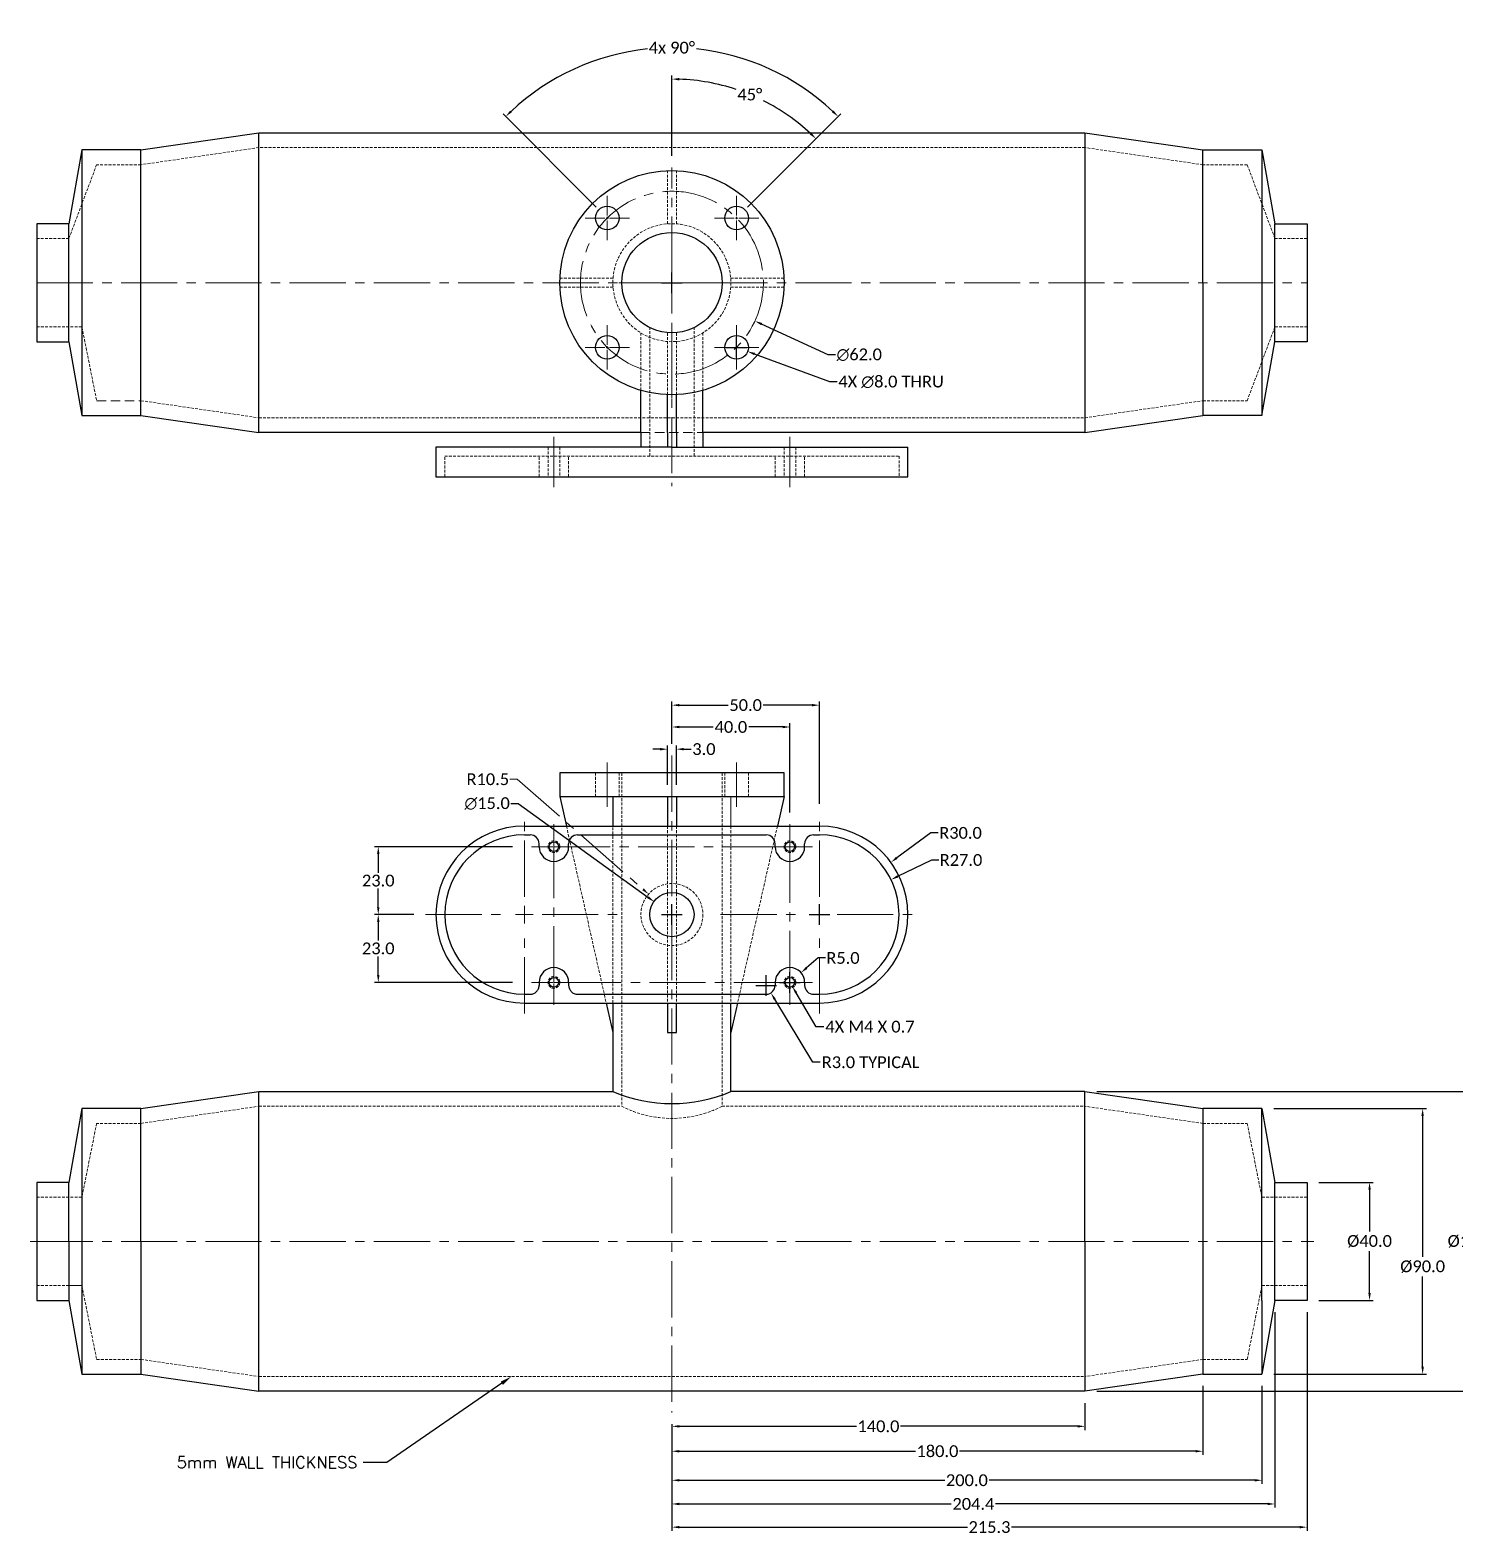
# Model space of a CAD drawing. Header units: millimetres. Extents: x 5338 to 6067, y 5621 to 6131.
# Drawn here: x 5338 to 5821, y 5621 to 6131 of the extents above; entities that cross this region are included whole.
import ezdxf
from ezdxf import colors
from ezdxf.entities.mleader import LeaderData, LeaderLine
from ezdxf.math import Vec2, Vec3

# ---------------------------------------------------------------- set-up
doc = ezdxf.new("R2010")
doc.units = ezdxf.units.MM
for name, pattern in [('CENTER2', [28.575, 19.05, -3.175, 3.175, -3.175]), ('HIDDEN', [9.525, 6.35, -3.175]), ('HIDDEN2', [4.7625, 3.175, -1.5875])]:
    doc.linetypes.add(name, pattern=pattern)
for name, color, linetype, lineweight in [('CENTER', 7, 'CENTER2', 9), ('Hidden Lines', 9, 'HIDDEN', 9), ('HIDDEN2', 7, 'HIDDEN2', 9), ('HIDDENTHICK', 7, 'HIDDEN2', 20)]:
    doc.layers.add(name, color=color, linetype=linetype, lineweight=lineweight)
doc.styles.add('DIMS_MODEL', font='calibri.ttf')
doc.styles.get("Standard").update_dxf_attribs({"font": 'simplex.shx'})
doc.dimstyles.new('Assignment2-ANO', dxfattribs={"dimscale": 0, "dimtxt": 4, "dimasz": 2.5, "dimexe": 1.25, "dimexo": 4, "dimtad": 0, "dimtih": 1, "dimtoh": 1, "dimdec": 1, "dimzin": 1, "dimdsep": 46, "dimtxsty": 'DIMS_MODEL', "dimcen": 3.5, "dimclrd": 256, "dimclre": 256, "dimclrt": 256, "dimadec": 0, "dimazin": 0, "dimtfac": 1, "dimtdec": 1, "dimtix": 1, "dimtofl": 0, "dimtmove": 0, "dimatfit": 3, "dimfxl": 1, "dimlwd": -1, "dimlwe": -1, "dimarcsym": 0})

# ---------------------------------------------------------------- blocks, each defined once
blk = doc.blocks.new('*D53')
at = {"transparency": 16777216}
for p, q in [((5695.14, 5665.86), (5695.14, 5656.72)), ((5555.14, 5658.71), (5555.14, 5656.72)), ((5557.64, 5657.97), (5617.71, 5657.97)), ((5692.64, 5657.97), (5632.57, 5657.97))]:
    blk.add_line(p, q, dxfattribs=at)
for points in [[(5557.64, 5658.38), (5557.64, 5657.55), (5555.14, 5657.97)], [(5692.64, 5658.38), (5692.64, 5657.55), (5695.14, 5657.97)]]:
    blk.add_solid(points, dxfattribs=at)
at = {"layer": 'Defpoints', "color": 0, "transparency": 16777216}
for p in [(5695.14, 5669.86), (5555.14, 5662.71), (5695.14, 5657.97)]:
    blk.add_point(p, dxfattribs=at)
at = {"transparency": 16777216, "insert": (5625.14, 5657.97), "char_height": 4, "attachment_point": 5, "style": 'DIMS_MODEL'}
blk.add_mtext('140.0', dxfattribs=at)
blk = doc.blocks.new('*D54')
at = {"transparency": 16777216}
for p, q in [((5735.14, 5671.66), (5735.14, 5648.27)), ((5555.14, 5658.71), (5555.14, 5648.27)), ((5557.64, 5649.52), (5637.71, 5649.52)), ((5732.64, 5649.52), (5652.57, 5649.52))]:
    blk.add_line(p, q, dxfattribs=at)
for points in [[(5557.64, 5649.93), (5557.64, 5649.1), (5555.14, 5649.52)], [(5732.64, 5649.93), (5732.64, 5649.1), (5735.14, 5649.52)]]:
    blk.add_solid(points, dxfattribs=at)
at = {"layer": 'Defpoints', "color": 0, "transparency": 16777216}
for p in [(5735.14, 5675.66), (5555.14, 5662.71), (5735.14, 5649.52)]:
    blk.add_point(p, dxfattribs=at)
at = {"transparency": 16777216, "insert": (5645.14, 5649.52), "char_height": 4, "attachment_point": 5, "style": 'DIMS_MODEL'}
blk.add_mtext('180.0', dxfattribs=at)
blk = doc.blocks.new('*D55')
at = {"transparency": 16777216}
for p, q in [((5755.14, 5671.66), (5755.14, 5638.43)), ((5555.14, 5658.71), (5555.14, 5638.43)), ((5557.64, 5639.68), (5647.62, 5639.68)), ((5752.64, 5639.68), (5662.66, 5639.68))]:
    blk.add_line(p, q, dxfattribs=at)
for points in [[(5557.64, 5640.09), (5557.64, 5639.26), (5555.14, 5639.68)], [(5752.64, 5640.09), (5752.64, 5639.26), (5755.14, 5639.68)]]:
    blk.add_solid(points, dxfattribs=at)
at = {"layer": 'Defpoints', "color": 0, "transparency": 16777216}
for p in [(5755.14, 5675.66), (5555.14, 5662.71), (5755.14, 5639.68)]:
    blk.add_point(p, dxfattribs=at)
at = {"transparency": 16777216, "insert": (5655.14, 5639.68), "char_height": 4, "attachment_point": 5, "style": 'DIMS_MODEL'}
blk.add_mtext('200.0', dxfattribs=at)
blk = doc.blocks.new('*D56')
at = {"transparency": 16777216}
for p, q in [((5770.44, 5696.66), (5770.44, 5622.54)), ((5555.14, 5658.71), (5555.14, 5622.54)), ((5557.64, 5623.79), (5655.35, 5623.79)), ((5767.94, 5623.79), (5670.23, 5623.79))]:
    blk.add_line(p, q, dxfattribs=at)
for points in [[(5557.64, 5624.2), (5557.64, 5623.37), (5555.14, 5623.79)], [(5767.94, 5624.2), (5767.94, 5623.37), (5770.44, 5623.79)]]:
    blk.add_solid(points, dxfattribs=at)
at = {"layer": 'Defpoints', "color": 0, "transparency": 16777216}
for p in [(5770.44, 5700.66), (5555.14, 5662.71), (5770.44, 5623.79)]:
    blk.add_point(p, dxfattribs=at)
at = {"transparency": 16777216, "insert": (5662.79, 5623.79), "char_height": 4, "attachment_point": 5, "style": 'DIMS_MODEL'}
blk.add_mtext('215.3', dxfattribs=at)
blk = doc.blocks.new('*D57')
at = {"transparency": 16777216}
for p, q in [((5759.54, 5696.66), (5759.54, 5630.4)), ((5555.14, 5658.71), (5555.14, 5630.4)), ((5557.64, 5631.65), (5649.8, 5631.65)), ((5757.04, 5631.65), (5664.88, 5631.65))]:
    blk.add_line(p, q, dxfattribs=at)
for points in [[(5557.64, 5632.07), (5557.64, 5631.23), (5555.14, 5631.65)], [(5757.04, 5632.07), (5757.04, 5631.23), (5759.54, 5631.65)]]:
    blk.add_solid(points, dxfattribs=at)
at = {"layer": 'Defpoints', "color": 0, "transparency": 16777216}
for p in [(5759.54, 5700.66), (5555.14, 5662.71), (5759.54, 5631.65)]:
    blk.add_point(p, dxfattribs=at)
at = {"transparency": 16777216, "insert": (5657.34, 5631.65), "char_height": 4, "attachment_point": 5, "style": 'DIMS_MODEL'}
blk.add_mtext('204.4', dxfattribs=at)
blk = doc.blocks.new('*D22')
at = {"transparency": 16777216}
for p, q in [((5642.93, 5859.13), (5631.36, 5850.66)), ((5645.43, 5859.13), (5642.93, 5859.13)), ((5601.64, 5831.46), (5608.64, 5831.46)), ((5605.14, 5827.96), (5605.14, 5834.96))]:
    blk.add_line(p, q, dxfattribs=at)
blk.add_solid([(5631.12, 5851), (5631.61, 5850.32), (5629.35, 5849.18)], dxfattribs=at)
at = {"layer": 'Defpoints', "color": 0, "transparency": 16777216}
for p in [(5629.35, 5849.18), (5605.14, 5831.46)]:
    blk.add_point(p, dxfattribs=at)
at = {"transparency": 16777216, "insert": (5652.98, 5859.13), "char_height": 4, "attachment_point": 5, "style": 'DIMS_MODEL'}
blk.add_mtext('R30.0', dxfattribs=at)
blk = doc.blocks.new('*D23')
at = {"transparency": 16777216}
for p, q in [((5643.09, 5849.94), (5631.66, 5844.37)), ((5645.59, 5849.94), (5643.09, 5849.94)), ((5601.64, 5831.46), (5608.64, 5831.46)), ((5605.14, 5827.96), (5605.14, 5834.96))]:
    blk.add_line(p, q, dxfattribs=at)
blk.add_solid([(5631.48, 5844.75), (5631.84, 5844), (5629.41, 5843.28)], dxfattribs=at)
at = {"layer": 'Defpoints', "color": 0, "transparency": 16777216}
for p in [(5629.41, 5843.28), (5605.14, 5831.46)]:
    blk.add_point(p, dxfattribs=at)
at = {"transparency": 16777216, "insert": (5653.14, 5849.94), "char_height": 4, "attachment_point": 5, "style": 'DIMS_MODEL'}
blk.add_mtext('R27.0', dxfattribs=at)
blk = doc.blocks.new('*D24')
at = {"transparency": 16777216}
for p, q in [((5587.14, 5803.96), (5587.14, 5810.96)), ((5583.64, 5807.46), (5590.64, 5807.46)), ((5602.93, 5781.37), (5589.99, 5802.76)), ((5605.43, 5781.37), (5602.93, 5781.37))]:
    blk.add_line(p, q, dxfattribs=at)
blk.add_solid([(5590.34, 5802.97), (5589.63, 5802.54), (5588.69, 5804.89)], dxfattribs=at)
at = {"layer": 'Defpoints', "color": 0, "transparency": 16777216}
for p in [(5587.14, 5807.46), (5588.69, 5804.89)]:
    blk.add_point(p, dxfattribs=at)
at = {"transparency": 16777216, "insert": (5622.5, 5781.37), "char_height": 4, "attachment_point": 5, "style": 'DIMS_MODEL'}
blk.add_mtext('R3.0 TYPICAL', dxfattribs=at)
blk = doc.blocks.new('*D25')
at = {"transparency": 16777216}
for p, q in [((5595.14, 5804.96), (5595.14, 5811.96)), ((5591.64, 5808.46), (5598.64, 5808.46)), ((5604.09, 5793.44), (5597.25, 5804.92)), ((5606.59, 5793.44), (5604.09, 5793.44))]:
    blk.add_line(p, q, dxfattribs=at)
blk.add_solid([(5597.61, 5805.13), (5596.89, 5804.71), (5595.97, 5807.07)], dxfattribs=at)
at = {"layer": 'Defpoints', "color": 0, "transparency": 16777216}
for p in [(5594.31, 5809.85), (5595.97, 5807.07)]:
    blk.add_point(p, dxfattribs=at)
at = {"transparency": 16777216, "insert": (5622.28, 5793.44), "char_height": 4, "attachment_point": 5, "style": 'DIMS_MODEL'}
blk.add_mtext('4X M4 X 0.7', dxfattribs=at)
blk = doc.blocks.new('*D26')
at = {"transparency": 16777216}
for p, q in [((5604.68, 5816.73), (5600.8, 5813.38)), ((5607.18, 5816.73), (5604.68, 5816.73)), ((5595.14, 5804.96), (5595.14, 5811.96)), ((5591.64, 5808.46), (5598.64, 5808.46))]:
    blk.add_line(p, q, dxfattribs=at)
blk.add_solid([(5600.53, 5813.69), (5601.08, 5813.06), (5598.92, 5811.74)], dxfattribs=at)
at = {"layer": 'Defpoints', "color": 0, "transparency": 16777216}
for p in [(5598.92, 5811.74), (5595.14, 5808.46)]:
    blk.add_point(p, dxfattribs=at)
at = {"transparency": 16777216, "insert": (5613.13, 5816.73), "char_height": 4, "attachment_point": 5, "style": 'DIMS_MODEL'}
blk.add_mtext('R5.0', dxfattribs=at)
blk = doc.blocks.new('*D27')
at = {"transparency": 16777216}
for p, q in [((5500.56, 5869.09), (5503.06, 5869.09)), ((5503.06, 5869.09), (5547.03, 5837.32)), ((5551.64, 5831.46), (5558.64, 5831.46)), ((5555.14, 5827.96), (5555.14, 5834.96))]:
    blk.add_line(p, q, dxfattribs=at)
blk.add_solid([(5547.28, 5837.65), (5546.79, 5836.98), (5549.06, 5835.85)], dxfattribs=at)
at = {"layer": 'Defpoints', "color": 0, "transparency": 16777216}
for p in [(5549.06, 5835.85), (5561.22, 5827.07)]:
    blk.add_point(p, dxfattribs=at)
at = {"transparency": 16777216, "insert": (5492.51, 5869.09), "char_height": 4, "attachment_point": 5, "style": 'DIMS_MODEL'}
blk.add_mtext('∅15.0', dxfattribs=at)
blk = doc.blocks.new('*D28')
at = {"layer": 'CENTER', "transparency": 16777216}
for p, q in [((5500.21, 5877.32), (5502.71, 5877.32)), ((5502.71, 5877.32), (5545.35, 5840.02)), ((5551.64, 5831.46), (5558.64, 5831.46)), ((5555.14, 5827.96), (5555.14, 5834.96))]:
    blk.add_line(p, q, dxfattribs=at)
blk.add_solid([(5545.63, 5840.33), (5545.08, 5839.71), (5547.24, 5838.37)], dxfattribs=at)
at = {"layer": 'Defpoints', "color": 0, "transparency": 16777216}
for p in [(5547.24, 5838.37), (5555.14, 5831.46)]:
    blk.add_point(p, dxfattribs=at)
at = {"layer": 'CENTER', "transparency": 16777216, "insert": (5492.74, 5877.32), "char_height": 4, "attachment_point": 5, "style": 'DIMS_MODEL'}
blk.add_mtext('R10.5', dxfattribs=at)
blk = doc.blocks.new('*D29')
at = {"transparency": 16777216}
for p, q in [((5551.14, 5887.52), (5548.64, 5887.52)), ((5553.64, 5875.46), (5553.64, 5888.77)), ((5556.64, 5875.46), (5556.64, 5888.77)), ((5559.14, 5887.52), (5561.64, 5887.52))]:
    blk.add_line(p, q, dxfattribs=at)
for points in [[(5551.14, 5887.93), (5551.14, 5887.1), (5553.64, 5887.52)], [(5559.14, 5887.93), (5559.14, 5887.1), (5556.64, 5887.52)]]:
    blk.add_solid(points, dxfattribs=at)
at = {"layer": 'Defpoints', "color": 0, "transparency": 16777216}
for p in [(5553.64, 5887.52), (5553.64, 5871.46), (5556.64, 5871.46)]:
    blk.add_point(p, dxfattribs=at)
at = {"transparency": 16777216, "insert": (5565.99, 5887.52), "char_height": 4, "attachment_point": 5, "style": 'DIMS_MODEL'}
blk.add_mtext('3.0', dxfattribs=at)
blk = doc.blocks.new('*D30')
at = {"transparency": 16777216}
for p, q in [((5774.44, 5740.66), (5792.87, 5740.66)), ((5791.62, 5738.16), (5791.62, 5723.98)), ((5791.62, 5703.16), (5791.62, 5717.34)), ((5774.44, 5700.66), (5792.87, 5700.66))]:
    blk.add_line(p, q, dxfattribs=at)
for points in [[(5791.2, 5738.16), (5792.04, 5738.16), (5791.62, 5740.66)], [(5791.2, 5703.16), (5792.04, 5703.16), (5791.62, 5700.66)]]:
    blk.add_solid(points, dxfattribs=at)
at = {"layer": 'Defpoints', "color": 0, "transparency": 16777216}
for p in [(5770.44, 5740.66), (5770.44, 5700.66), (5791.62, 5700.66)]:
    blk.add_point(p, dxfattribs=at)
at = {"transparency": 16777216, "insert": (5791.62, 5720.66), "char_height": 4, "attachment_point": 5, "style": 'DIMS_MODEL'}
blk.add_mtext('%%C40.0', dxfattribs=at)
blk = doc.blocks.new('*D31')
at = {"transparency": 16777216}
for p, q in [((5759.14, 5765.66), (5810.87, 5765.66)), ((5809.62, 5763.16), (5809.62, 5715.38)), ((5809.62, 5678.16), (5809.62, 5708.74)), ((5759.14, 5675.66), (5810.87, 5675.66))]:
    blk.add_line(p, q, dxfattribs=at)
for points in [[(5809.2, 5763.16), (5810.03, 5763.16), (5809.62, 5765.66)], [(5809.2, 5678.16), (5810.03, 5678.16), (5809.62, 5675.66)]]:
    blk.add_solid(points, dxfattribs=at)
at = {"layer": 'Defpoints', "color": 0, "transparency": 16777216}
for p in [(5755.14, 5765.66), (5755.14, 5675.66), (5809.62, 5675.66)]:
    blk.add_point(p, dxfattribs=at)
at = {"transparency": 16777216, "insert": (5809.62, 5712.06), "char_height": 4, "attachment_point": 5, "style": 'DIMS_MODEL'}
blk.add_mtext('%%C90.0', dxfattribs=at)
blk = doc.blocks.new('*D32')
at = {"transparency": 16777216}
for p, q in [((5699.14, 5771.46), (5828.5, 5771.46)), ((5827.25, 5768.96), (5827.25, 5723.98)), ((5827.25, 5672.36), (5827.25, 5717.34)), ((5699.14, 5669.86), (5828.5, 5669.86))]:
    blk.add_line(p, q, dxfattribs=at)
for points in [[(5826.83, 5768.96), (5827.66, 5768.96), (5827.25, 5771.46)], [(5826.83, 5672.36), (5827.66, 5672.36), (5827.25, 5669.86)]]:
    blk.add_solid(points, dxfattribs=at)
at = {"layer": 'Defpoints', "color": 0, "transparency": 16777216}
for p in [(5695.14, 5771.46), (5695.14, 5669.86), (5827.25, 5669.86)]:
    blk.add_point(p, dxfattribs=at)
at = {"transparency": 16777216, "insert": (5827.25, 5720.66), "char_height": 4, "attachment_point": 5, "style": 'DIMS_MODEL'}
blk.add_mtext('%%C101.6', dxfattribs=at)
blk = doc.blocks.new('*U5')
at = {"layer": 'CENTER', "color": 0, "linetype": 'CENTER2', "transparency": 16777216}
for p, q in [((0, 6), (0, 33.5)), ((-33.5, 0), (-6, 0)), ((6, 0), (33.5, 0)), ((0, -33.5), (0, -6))]:
    blk.add_line(p, q, dxfattribs=at)
at = {"layer": 'CENTER', "color": 0, "linetype": 'Continuous', "transparency": 16777216}
for p, q in [((-3, 0), (3, 0)), ((0, -3), (0, 3))]:
    blk.add_line(p, q, dxfattribs=at)
blk = doc.blocks.new('*U6')
at = {"layer": 'CENTER', "color": 0, "linetype": 'CENTER2', "transparency": 16777216}
for p, q in [((0, 0.3242), (0, 7.621)), ((-7.621, 0), (-0.3242, 0)), ((0.3242, 0), (7.621, 0)), ((0, -7.621), (0, -0.3242))]:
    blk.add_line(p, q, dxfattribs=at)
at = {"layer": 'CENTER', "color": 0, "linetype": 'Continuous', "transparency": 16777216}
for p, q in [((-0.1621, 0), (0.1621, 0)), ((0, -0.1621), (0, 0.1621))]:
    blk.add_line(p, q, dxfattribs=at)
blk = doc.blocks.new('*U7')
at = {"layer": 'CENTER', "color": 0, "linetype": 'CENTER2', "transparency": 16777216}
for p, q in [((0, 0.3242), (0, 7.621)), ((-7.621, 0), (-0.3242, 0)), ((0.3242, 0), (7.621, 0)), ((0, -7.621), (0, -0.3242))]:
    blk.add_line(p, q, dxfattribs=at)
at = {"layer": 'CENTER', "color": 0, "linetype": 'Continuous', "transparency": 16777216}
for p, q in [((-0.1621, 0), (0.1621, 0)), ((0, -0.1621), (0, 0.1621))]:
    blk.add_line(p, q, dxfattribs=at)
blk = doc.blocks.new('*U8')
at = {"layer": 'CENTER', "color": 0, "linetype": 'CENTER2', "transparency": 16777216}
for p, q in [((0, 0.3242), (0, 7.621)), ((-7.621, 0), (-0.3242, 0)), ((0.3242, 0), (7.621, 0)), ((0, -7.621), (0, -0.3242))]:
    blk.add_line(p, q, dxfattribs=at)
at = {"layer": 'CENTER', "color": 0, "linetype": 'Continuous', "transparency": 16777216}
for p, q in [((-0.1621, 0), (0.1621, 0)), ((0, -0.1621), (0, 0.1621))]:
    blk.add_line(p, q, dxfattribs=at)
blk = doc.blocks.new('*U9')
at = {"layer": 'CENTER', "color": 0, "linetype": 'CENTER2', "transparency": 16777216}
for p, q in [((0, 6), (0, 33.5)), ((-33.5, 0), (-6, 0)), ((6, 0), (33.5, 0)), ((0, -33.5), (0, -6))]:
    blk.add_line(p, q, dxfattribs=at)
at = {"layer": 'CENTER', "color": 0, "linetype": 'Continuous', "transparency": 16777216}
for p, q in [((-3, 0), (3, 0)), ((0, -3), (0, 3))]:
    blk.add_line(p, q, dxfattribs=at)
blk = doc.blocks.new('*D44')
at = {"transparency": 16777216}
for p, q in [((5555.14, 5889.37), (5555.14, 5903.69)), ((5557.64, 5902.44), (5574.19, 5902.44)), ((5602.64, 5902.44), (5586.09, 5902.44)), ((5605.14, 5868.96), (5605.14, 5903.69))]:
    blk.add_line(p, q, dxfattribs=at)
for points in [[(5557.64, 5902.85), (5557.64, 5902.02), (5555.14, 5902.44)], [(5602.64, 5902.85), (5602.64, 5902.02), (5605.14, 5902.44)]]:
    blk.add_solid(points, dxfattribs=at)
at = {"layer": 'Defpoints', "color": 0, "transparency": 16777216}
for p in [(5605.14, 5902.44), (5555.14, 5885.37), (5605.14, 5864.96)]:
    blk.add_point(p, dxfattribs=at)
at = {"transparency": 16777216, "insert": (5580.14, 5902.44), "char_height": 4, "attachment_point": 5, "style": 'DIMS_MODEL'}
blk.add_mtext('50.0', dxfattribs=at)
blk = doc.blocks.new('*U10')
at = {"layer": 'CENTER', "color": 0, "linetype": 'CENTER2', "transparency": 16777216}
for p, q in [((0, 0.3242), (0, 7.621)), ((-7.621, 0), (-0.3242, 0)), ((0.3242, 0), (7.621, 0)), ((0, -7.621), (0, -0.3242))]:
    blk.add_line(p, q, dxfattribs=at)
at = {"layer": 'CENTER', "color": 0, "linetype": 'Continuous', "transparency": 16777216}
for p, q in [((-0.1621, 0), (0.1621, 0)), ((0, -0.1621), (0, 0.1621))]:
    blk.add_line(p, q, dxfattribs=at)
blk = doc.blocks.new('*D45')
at = {"transparency": 16777216}
for p, q in [((5501.14, 5854.46), (5454.35, 5854.46)), ((5455.6, 5851.96), (5455.6, 5845.64)), ((5455.6, 5833.96), (5455.6, 5840.29)), ((5467.64, 5831.46), (5454.35, 5831.46))]:
    blk.add_line(p, q, dxfattribs=at)
at = {"linetype": 'Continuous', "transparency": 16777216}
for points in [[(5455.19, 5851.96), (5456.02, 5851.96), (5455.6, 5854.46)], [(5455.19, 5833.96), (5456.02, 5833.96), (5455.6, 5831.46)]]:
    blk.add_solid(points, dxfattribs=at)
at = {"layer": 'Defpoints', "color": 0, "linetype": 'Continuous', "transparency": 16777216}
for p in [(5505.14, 5854.46), (5455.6, 5831.46), (5471.64, 5831.46)]:
    blk.add_point(p, dxfattribs=at)
at = {"linetype": 'Continuous', "transparency": 16777216, "insert": (5455.6, 5842.96), "char_height": 4, "attachment_point": 5, "style": 'DIMS_MODEL'}
blk.add_mtext('23.0', dxfattribs=at)
blk = doc.blocks.new('*D46')
at = {"transparency": 16777216}
for p, q in [((5467.64, 5831.46), (5454.35, 5831.46)), ((5455.6, 5828.96), (5455.6, 5822.64)), ((5455.6, 5810.96), (5455.6, 5817.29)), ((5501.14, 5808.46), (5454.35, 5808.46))]:
    blk.add_line(p, q, dxfattribs=at)
at = {"linetype": 'Continuous', "transparency": 16777216}
for points in [[(5455.19, 5828.96), (5456.02, 5828.96), (5455.6, 5831.46)], [(5455.19, 5810.96), (5456.02, 5810.96), (5455.6, 5808.46)]]:
    blk.add_solid(points, dxfattribs=at)
at = {"layer": 'Defpoints', "color": 0, "linetype": 'Continuous', "transparency": 16777216}
for p in [(5471.64, 5831.46), (5455.6, 5808.46), (5505.14, 5808.46)]:
    blk.add_point(p, dxfattribs=at)
at = {"linetype": 'Continuous', "transparency": 16777216, "insert": (5455.6, 5819.96), "char_height": 4, "attachment_point": 5, "style": 'DIMS_MODEL'}
blk.add_mtext('23.0', dxfattribs=at)
blk = doc.blocks.new('*D47')
at = {"transparency": 16777216}
for p, q in [((5555.14, 5889.37), (5555.14, 5896.29)), ((5557.64, 5895.04), (5569.11, 5895.04)), ((5592.64, 5895.04), (5581.17, 5895.04)), ((5595.14, 5866.08), (5595.14, 5896.29))]:
    blk.add_line(p, q, dxfattribs=at)
at = {"linetype": 'Continuous', "transparency": 16777216}
for points in [[(5557.64, 5895.45), (5557.64, 5894.62), (5555.14, 5895.04)], [(5592.64, 5895.45), (5592.64, 5894.62), (5595.14, 5895.04)]]:
    blk.add_solid(points, dxfattribs=at)
at = {"layer": 'Defpoints', "color": 0, "linetype": 'Continuous', "transparency": 16777216}
for p in [(5595.14, 5895.04), (5555.14, 5885.37), (5595.14, 5862.08)]:
    blk.add_point(p, dxfattribs=at)
at = {"linetype": 'Continuous', "transparency": 16777216, "insert": (5575.14, 5895.04), "char_height": 4, "attachment_point": 5, "style": 'DIMS_MODEL'}
blk.add_mtext('40.0', dxfattribs=at)
blk = doc.blocks.new('*D48')
at = {"transparency": 16777216}
for p, q in [((5551.64, 6045.66), (5558.64, 6045.66)), ((5555.14, 6042.16), (5555.14, 6049.16)), ((5608.1, 6021.22), (5585.56, 6031.62)), ((5610.6, 6021.22), (5608.1, 6021.22))]:
    blk.add_line(p, q, dxfattribs=at)
blk.add_solid([(5585.73, 6032), (5585.38, 6031.24), (5583.29, 6032.67)], dxfattribs=at)
at = {"layer": 'Defpoints', "color": 0, "transparency": 16777216}
for p in [(5526.99, 6058.64), (5583.29, 6032.67)]:
    blk.add_point(p, dxfattribs=at)
at = {"transparency": 16777216, "insert": (5618.64, 6021.22), "char_height": 4, "attachment_point": 5, "style": 'DIMS_MODEL'}
blk.add_mtext('∅62.0', dxfattribs=at)
blk = doc.blocks.new('*D49')
at = {"transparency": 16777216}
for p, q in [((5577.06, 6020.24), (5577.06, 6027.24)), ((5573.56, 6023.74), (5580.56, 6023.74)), ((5608.66, 6012.02), (5583.15, 6021.48)), ((5611.16, 6012.02), (5608.66, 6012.02))]:
    blk.add_line(p, q, dxfattribs=at)
blk.add_solid([(5583.3, 6021.87), (5583.01, 6021.09), (5580.81, 6022.35)], dxfattribs=at)
at = {"layer": 'Defpoints', "color": 0, "transparency": 16777216}
for p in [(5573.31, 6025.13), (5580.81, 6022.35)]:
    blk.add_point(p, dxfattribs=at)
at = {"transparency": 16777216, "insert": (5629.42, 6012.02), "char_height": 4, "attachment_point": 5, "style": 'DIMS_MODEL'}
blk.add_mtext('4X ∅8.0 THRU', dxfattribs=at)
blk = doc.blocks.new('*U11')
at = {"layer": 'CENTER', "color": 0, "linetype": 'CENTER2', "transparency": 16777216}
for p, q in [((0, 0.8), (0, 7.5)), ((-7.5, 0), (-0.8, 0)), ((0.8, 0), (7.5, 0)), ((0, -7.5), (0, -0.8))]:
    blk.add_line(p, q, dxfattribs=at)
at = {"layer": 'CENTER', "color": 0, "linetype": 'Continuous', "transparency": 16777216}
for p, q in [((-0.4, 0), (0.4, 0)), ((0, -0.4), (0, 0.4))]:
    blk.add_line(p, q, dxfattribs=at)
blk = doc.blocks.new('*U12')
at = {"layer": 'CENTER', "color": 0, "linetype": 'CENTER2', "transparency": 16777216}
for p, q in [((0, 0.8), (0, 7.5)), ((-7.5, 0), (-0.8, 0)), ((0.8, 0), (7.5, 0)), ((0, -7.5), (0, -0.8))]:
    blk.add_line(p, q, dxfattribs=at)
at = {"layer": 'CENTER', "color": 0, "linetype": 'Continuous', "transparency": 16777216}
for p, q in [((-0.4, 0), (0.4, 0)), ((0, -0.4), (0, 0.4))]:
    blk.add_line(p, q, dxfattribs=at)
blk = doc.blocks.new('*U13')
at = {"layer": 'CENTER', "color": 0, "transparency": 16777216}
for p, q in [((0, 3.4), (0, 39)), ((-18.04, 0), (-3.4, 0)), ((3.4, 0), (18.04, 0)), ((0, -39), (0, -3.4))]:
    blk.add_line(p, q, dxfattribs=at)
at = {"layer": 'CENTER', "color": 0, "linetype": 'Continuous', "transparency": 16777216}
for p, q in [((-1.7, 0), (1.7, 0)), ((0, -1.7), (0, 1.7))]:
    blk.add_line(p, q, dxfattribs=at)
blk = doc.blocks.new('*U14')
at = {"layer": 'CENTER', "color": 0, "linetype": 'CENTER2', "transparency": 16777216}
for p, q in [((0, 0.8), (0, 7.5)), ((-7.5, 0), (-0.8, 0)), ((0.8, 0), (7.5, 0)), ((0, -7.5), (0, -0.8))]:
    blk.add_line(p, q, dxfattribs=at)
at = {"layer": 'CENTER', "color": 0, "linetype": 'Continuous', "transparency": 16777216}
for p, q in [((-0.4, 0), (0.4, 0)), ((0, -0.4), (0, 0.4))]:
    blk.add_line(p, q, dxfattribs=at)
blk = doc.blocks.new('*U15')
at = {"layer": 'CENTER', "color": 0, "linetype": 'CENTER2', "transparency": 16777216}
for p, q in [((0, 0.8), (0, 7.5)), ((-7.5, 0), (-0.8, 0)), ((0.8, 0), (7.5, 0)), ((0, -7.5), (0, -0.8))]:
    blk.add_line(p, q, dxfattribs=at)
at = {"layer": 'CENTER', "color": 0, "linetype": 'Continuous', "transparency": 16777216}
for p, q in [((-0.4, 0), (0.4, 0)), ((0, -0.4), (0, 0.4))]:
    blk.add_line(p, q, dxfattribs=at)
blk = doc.blocks.new('*D50')
at = {"transparency": 16777216}
for p, q in [((5555.14, 6088.66), (5555.14, 6115.93)), ((5580.74, 6071.25), (5604.83, 6095.35))]:
    blk.add_line(p, q, dxfattribs=at)
for start, end in [(71.6236, 87.9248), (47.0752, 63.2494)]:
    blk.add_arc((5555.14, 6045.66), 69.03, start, end, dxfattribs=at)
for points in [[(5557.63, 6114.22), (5557.65, 6115.06), (5555.14, 6114.68)], [(5602.44, 6096.5), (5601.86, 6095.9), (5603.95, 6094.47)]]:
    blk.add_solid(points, dxfattribs=at)
at = {"layer": 'Defpoints', "color": 0, "transparency": 16777216}
for p in [(5589.65, 6105.44), (5555.14, 6084.66), (5577.06, 6067.58), (5577.91, 6068.43), (5555.14, 6049.06)]:
    blk.add_point(p, dxfattribs=at)
at = {"transparency": 16777216, "insert": (5581.55, 6109.43), "char_height": 4, "attachment_point": 5, "style": 'DIMS_MODEL'}
blk.add_mtext('45°', dxfattribs=at)
blk = doc.blocks.new('*D51')
at = {"transparency": 16777216}
for p, q in [((5529.5, 6071.29), (5497.92, 6102.87)), ((5580.74, 6071.25), (5612.35, 6102.87))]:
    blk.add_line(p, q, dxfattribs=at)
for start, end in [(96.0008, 133.2019), (46.7981, 83.9992)]:
    blk.add_arc((5555.14, 6045.66), 79.66, start, end, dxfattribs=at)
for points in [[(5500.89, 6103.43), (5500.31, 6104.03), (5498.81, 6101.99)], [(5609.96, 6104.03), (5609.38, 6103.43), (5611.47, 6101.99)]]:
    blk.add_solid(points, dxfattribs=at)
at = {"layer": 'Defpoints', "color": 0, "transparency": 16777216}
for p in [(5575.76, 6122.6), (5532.33, 6068.46), (5533.22, 6067.58), (5577.06, 6067.58), (5577.91, 6068.43)]:
    blk.add_point(p, dxfattribs=at)
at = {"transparency": 16777216, "insert": (5555.14, 6125.32), "char_height": 4, "attachment_point": 5, "style": 'DIMS_MODEL'}
blk.add_mtext('4x 90°', dxfattribs=at)
blk = doc.blocks.new('*U16')
at = {"layer": 'CENTER', "color": 0, "linetype": 'CENTER2', "transparency": 16777216}
blk.add_line((0, 8.5), (0, -8.5), dxfattribs=at)
blk = doc.blocks.new('*U17')
at = {"layer": 'CENTER', "color": 0, "linetype": 'CENTER2', "transparency": 16777216}
blk.add_line((0, 8.5), (0, -8.5), dxfattribs=at)
blk = doc.blocks.new('*U18')
at = {"layer": 'HIDDEN2', "color": 0, "linetype": 'CENTER2', "transparency": 16777216}
blk.add_line((0, -7.5), (0, 7.5), dxfattribs=at)
blk = doc.blocks.new('*U19')
at = {"layer": 'HIDDEN2', "color": 0, "linetype": 'CENTER2', "transparency": 16777216}
blk.add_line((0, -7.5), (0, 7.5), dxfattribs=at)

msp = doc.modelspace()

# ---------------------------------------------------------------- linework, layer by layer
for p, q in [((5375.14, 6090.66), (5415.14, 6096.46)), ((5695.14, 6096.46), (5735.14, 6090.66)), ((5355.14, 6090.66), (5350.74, 6065.66)), ((5375.14, 6090.66), (5355.14, 6090.66)), ((5355.14, 6090.66), (5355.14, 6000.66)), ((5375.14, 6045.66), (5375.14, 6090.66)), ((5735.14, 6045.66), (5735.14, 6090.66)), ((5735.14, 6090.66), (5755.14, 6090.66)), ((5755.14, 6090.66), (5755.14, 6000.66)), ((5755.14, 6090.66), (5759.54, 6065.66)), ((5350.74, 6065.66), (5339.84, 6065.66)), ((5339.84, 6065.66), (5339.84, 6025.66)), ((5350.74, 6045.66), (5350.74, 6065.66)), ((5759.54, 6045.66), (5759.54, 6065.66)), ((5759.54, 6065.66), (5770.44, 6065.66)), ((5770.44, 6065.66), (5770.44, 6025.66)), ((5350.74, 6025.66), (5350.74, 6045.66)), ((5375.14, 6000.66), (5375.14, 6045.66)), ((5735.14, 6045.66), (5735.14, 6000.66)), ((5759.54, 6025.66), (5759.54, 6045.66)), ((5339.84, 6025.66), (5350.74, 6025.66)), ((5350.74, 6025.66), (5355.14, 6000.66)), ((5755.14, 6000.66), (5759.54, 6025.66)), ((5770.44, 6025.66), (5759.54, 6025.66)), ((5544.64, 5994.86), (5544.64, 6009.14)), ((5553.64, 5994.86), (5553.64, 6007.69)), ((5556.64, 5994.86), (5556.64, 6007.69)), ((5565.64, 5994.86), (5565.64, 6009.14)), ((5355.14, 6000.66), (5375.14, 6000.66)), ((5375.14, 6000.66), (5415.14, 5994.86)), ((5695.14, 5994.86), (5735.14, 6000.66)), ((5755.14, 6000.66), (5735.14, 6000.66)), ((5544.64, 5994.86), (5544.64, 5989.86)), ((5553.64, 5994.86), (5553.64, 5989.86)), ((5556.64, 5994.86), (5556.64, 5989.86)), ((5565.64, 5994.86), (5565.64, 5989.86)), ((5555.14, 5989.86), (5475.14, 5989.86)), ((5475.14, 5989.86), (5475.14, 5979.86)), ((5555.14, 5989.86), (5635.14, 5989.86)), ((5635.14, 5979.86), (5635.14, 5989.86)), ((5475.14, 5979.86), (5555.14, 5979.86)), ((5555.14, 5979.86), (5635.14, 5979.86)), ((5555.14, 5879.46), (5517.14, 5879.46)), ((5517.14, 5879.46), (5517.14, 5871.46)), ((5593.14, 5879.46), (5555.14, 5879.46)), ((5593.14, 5871.46), (5593.14, 5879.46)), ((5517.14, 5871.46), (5555.14, 5871.46)), ((5517.14, 5871.46), (5519.39, 5861.46)), ((5535.14, 5871.46), (5535.14, 5861.46)), ((5553.64, 5871.46), (5553.64, 5861.46)), ((5555.14, 5871.46), (5593.14, 5871.46)), ((5556.64, 5871.46), (5556.64, 5861.46)), ((5593.14, 5871.46), (5590.89, 5861.46)), ((5505.14, 5861.46), (5605.14, 5861.46)), ((5505.14, 5858.46), (5507.14, 5858.46)), ((5523.14, 5858.46), (5587.14, 5858.46)), ((5603.14, 5858.46), (5605.14, 5858.46)), ((5510.14, 5854.46), (5510.14, 5855.46)), ((5520.14, 5854.46), (5520.14, 5855.46)), ((5590.14, 5854.46), (5590.14, 5855.46)), ((5600.14, 5854.46), (5600.14, 5855.46)), ((5590.14, 5808.46), (5590.14, 5807.46)), ((5600.14, 5808.46), (5600.14, 5807.46)), ((5505.14, 5804.46), (5507.14, 5804.46)), ((5505.14, 5801.46), (5605.14, 5801.46)), ((5523.14, 5804.46), (5587.14, 5804.46)), ((5532.89, 5801.46), (5535.14, 5791.46)), ((5535.14, 5801.46), (5535.14, 5771.46)), ((5553.64, 5801.46), (5553.64, 5791.46)), ((5556.64, 5791.46), (5556.64, 5801.46)), ((5575.14, 5771.46), (5575.14, 5801.46)), ((5577.39, 5801.46), (5575.14, 5791.46)), ((5603.14, 5804.46), (5605.14, 5804.46)), ((5553.64, 5791.46), (5556.64, 5791.46)), ((5375.14, 5765.66), (5415.14, 5771.46)), ((5415.14, 5669.86), (5415.14, 5771.46)), ((5415.14, 5771.46), (5535.14, 5771.46)), ((5695.14, 5771.46), (5575.14, 5771.46)), ((5695.14, 5720.66), (5695.14, 5771.46)), ((5695.14, 5771.46), (5735.14, 5765.66)), ((5355.14, 5765.66), (5350.74, 5740.66)), ((5375.14, 5765.66), (5355.14, 5765.66)), ((5355.14, 5765.66), (5355.14, 5675.66)), ((5375.14, 5720.66), (5375.14, 5765.66)), ((5755.14, 5765.66), (5735.14, 5765.66)), ((5735.14, 5765.66), (5735.14, 5675.66)), ((5755.14, 5700.66), (5755.14, 5765.66)), ((5755.14, 5765.66), (5759.54, 5740.66)), ((5350.74, 5740.66), (5339.84, 5740.66)), ((5339.84, 5740.66), (5339.84, 5700.66)), ((5350.74, 5720.66), (5350.74, 5740.66)), ((5350.74, 5720.66), (5350.74, 5700.66)), ((5375.14, 5720.66), (5375.14, 5675.66)), ((5695.14, 5720.66), (5695.14, 5669.86)), ((5339.84, 5700.66), (5350.74, 5700.66)), ((5350.74, 5700.66), (5355.14, 5675.66)), ((5755.14, 5700.66), (5755.14, 5675.66)), ((5759.54, 5700.66), (5755.14, 5675.66)), ((5355.14, 5675.66), (5375.14, 5675.66)), ((5375.14, 5675.66), (5415.14, 5669.86)), ((5735.14, 5675.66), (5695.14, 5669.86)), ((5735.14, 5675.66), (5755.14, 5675.66)), ((5695.14, 5669.86), (5415.14, 5669.86))]:
    msp.add_line(p, q)
at = {"linetype": 'HIDDEN'}
for p, q in [((5510.14, 5808.46), (5510.14, 5807.46)), ((5520.14, 5808.46), (5520.14, 5807.46))]:
    msp.add_line(p, q, dxfattribs=at)
msp.add_lwpolyline([(5544.64, 5994.86), (5415.14, 5994.86), (5415.14, 6096.46), (5695.14, 6096.46), (5695.14, 5994.86), (5565.64, 5994.86)])
msp.add_lwpolyline([(5759.54, 5740.66), (5770.44, 5740.66), (5770.44, 5700.66), (5759.54, 5700.66)], close=True)
for centre, radius in [((5555.14, 6045.66), 38), ((5533.22, 6067.58), 4), ((5577.06, 6067.58), 4), ((5555.14, 6045.66), 17), ((5533.22, 6023.74), 4), ((5577.06, 6023.74), 4), ((5515.14, 5854.46), 1.62), ((5595.14, 5854.46), 1.62), ((5555.14, 5831.46), 7.5), ((5515.14, 5808.46), 1.62), ((5595.14, 5808.46), 1.62)]:
    msp.add_circle(centre, radius)
for centre, radius, start, end in [((5505.14, 5831.46), 30, 90, 270), ((5605.14, 5831.46), 30, 270, 90), ((5505.14, 5831.46), 27, 90, 270), ((5507.14, 5855.46), 3, 0, 90), ((5523.14, 5855.46), 3, 90, 180), ((5587.14, 5855.46), 3, 0, 90), ((5603.14, 5855.46), 3, 90, 180), ((5605.14, 5831.46), 27, 270, 90), ((5515.14, 5854.46), 5, 180, 0), ((5595.14, 5854.46), 5, 180, 0), ((5515.14, 5808.46), 5, 0, 180), ((5595.14, 5808.46), 5, 0, 180), ((5587.14, 5807.46), 3, 270, 0), ((5603.14, 5807.46), 3, 180, 270), ((5555.14, 5818.16), 50.8, 246.8149, 293.1851)]:
    msp.add_arc(centre, radius, start, end)
for centre, start, end in [((5507.14, 5807.46), 270, 0), ((5523.14, 5807.46), 180, 270)]:
    msp.add_arc(centre, 3, start, end, dxfattribs=at)
at = {"layer": 'CENTER'}
for p, q in [((5339.84, 6045.66), (5770.44, 6045.66)), ((5555.14, 5885.37), (5555.14, 5662.71)), ((5575.14, 5871.46), (5575.14, 5861.46)), ((5515.14, 5808.46), (5515.14, 5854.46)), ((5515.14, 5854.46), (5595.14, 5854.46)), ((5595.14, 5854.46), (5595.14, 5808.46)), ((5595.14, 5808.46), (5515.14, 5808.46)), ((5339.84, 5720.66), (5337.58, 5720.66)), ((5339.84, 5720.66), (5772.69, 5720.66))]:
    msp.add_line(p, q, dxfattribs=at)
at = {"layer": 'CENTER', "linetype": 'CENTER2'}
msp.add_line((5555.14, 6028.66), (5555.14, 5976.73), dxfattribs=at)
at = {"layer": 'CENTER'}
msp.add_circle((5555.14, 6045.66), 31, dxfattribs=at)
at = {"layer": 'Hidden Lines', "linetype": 'HIDDEN'}
msp.add_line((5555.14, 5767.36), (5555.14, 5762.36), dxfattribs=at)
at = {"layer": 'HIDDEN2', "linetype": 'HIDDEN2', "ltscale": 0.3}
for p, q in [((5415.14, 6091.46), (5375.14, 6085.66)), ((5695.14, 6091.46), (5415.14, 6091.46)), ((5735.14, 6085.66), (5695.14, 6091.46)), ((5360.14, 6085.66), (5350.74, 6060.66)), ((5375.14, 6085.66), (5360.14, 6085.66)), ((5750.14, 6085.66), (5735.14, 6085.66)), ((5759.54, 6060.66), (5750.14, 6085.66)), ((5350.74, 6060.66), (5339.84, 6060.66)), ((5770.44, 6060.66), (5759.54, 6060.66)), ((5339.84, 6030.66), (5355.14, 6030.66)), ((5355.14, 6030.66), (5360.14, 6005.66)), ((5547.64, 5986.86), (5547.64, 6030.4)), ((5562.64, 5986.86), (5562.64, 6030.4)), ((5750.14, 6005.66), (5759.54, 6030.66)), ((5759.54, 6030.66), (5770.44, 6030.66)), ((5375.14, 6005.66), (5415.14, 5999.86)), ((5695.14, 5999.86), (5735.14, 6005.66)), ((5735.14, 6005.66), (5750.14, 6005.66)), ((5415.14, 5999.86), (5695.14, 5999.86)), ((5478.14, 5979.86), (5478.14, 5986.86)), ((5478.14, 5986.86), (5632.14, 5986.86)), ((5510.14, 5979.86), (5510.14, 5986.86)), ((5520.14, 5979.86), (5520.14, 5986.86)), ((5590.14, 5979.86), (5590.14, 5986.86)), ((5600.14, 5979.86), (5600.14, 5986.86)), ((5632.14, 5986.86), (5632.14, 5979.86)), ((5529.22, 5871.46), (5529.22, 5879.46)), ((5519.39, 5861.46), (5532.89, 5801.46)), ((5535.14, 5801.46), (5535.14, 5861.46)), ((5553.64, 5861.46), (5553.64, 5801.46)), ((5556.64, 5861.46), (5556.64, 5801.46)), ((5575.14, 5861.46), (5575.14, 5801.46)), ((5590.89, 5861.46), (5577.39, 5801.46)), ((5375.14, 5760.66), (5415.14, 5766.46)), ((5415.14, 5766.46), (5538.14, 5766.46)), ((5572.14, 5766.46), (5695.14, 5766.46)), ((5735.14, 5760.66), (5695.14, 5766.46)), ((5360.14, 5760.66), (5355.14, 5735.66)), ((5375.14, 5760.66), (5360.14, 5760.66)), ((5735.14, 5760.66), (5750.14, 5760.66)), ((5750.14, 5760.66), (5755.14, 5735.66)), ((5339.84, 5735.66), (5355.14, 5735.66)), ((5770.44, 5735.66), (5755.14, 5735.66)), ((5339.84, 5705.66), (5350.74, 5705.66)), ((5355.14, 5705.66), (5360.14, 5680.66)), ((5750.14, 5680.66), (5755.14, 5705.66)), ((5770.44, 5705.66), (5755.14, 5705.66)), ((5360.14, 5680.66), (5375.14, 5680.66)), ((5375.14, 5680.66), (5415.14, 5674.86)), ((5735.14, 5680.66), (5695.14, 5674.86)), ((5735.14, 5680.66), (5750.14, 5680.66)), ((5415.14, 5674.86), (5695.14, 5674.86))]:
    msp.add_line(p, q, dxfattribs=at)
at = {"layer": 'HIDDEN2', "ltscale": 0.3}
for p, q in [((5553.64, 6065.6), (5553.64, 6083.63)), ((5556.64, 6065.6), (5556.64, 6083.63)), ((5535.19, 6047.16), (5517.17, 6047.16)), ((5575.08, 6047.16), (5593.11, 6047.16)), ((5535.19, 6044.16), (5517.17, 6044.16)), ((5575.08, 6044.16), (5593.11, 6044.16)), ((5544.64, 6009.14), (5544.64, 6028.63)), ((5553.64, 6007.69), (5553.64, 6028.72)), ((5556.64, 6007.69), (5556.64, 6028.72)), ((5565.64, 6009.14), (5565.64, 6028.63)), ((5537.22, 5871.46), (5537.22, 5879.46)), ((5538.14, 5879.46), (5538.14, 5766.46)), ((5572.14, 5879.46), (5572.14, 5766.46)), ((5573.06, 5871.46), (5573.06, 5879.46)), ((5581.06, 5871.46), (5581.06, 5879.46))]:
    msp.add_line(p, q, dxfattribs=at)
at = {"layer": 'HIDDEN2', "linetype": 'HIDDEN2'}
msp.add_line((5360.14, 6005.66), (5375.14, 6005.66), dxfattribs=at)
at = {"layer": 'HIDDEN2'}
msp.add_line((5544.64, 5994.86), (5565.64, 5994.86), dxfattribs=at)
at = {"layer": 'HIDDEN2', "linetype": 'HIDDEN'}
msp.add_line((5350.74, 5705.66), (5355.14, 5705.66), dxfattribs=at)
at = {"layer": 'HIDDEN2', "linetype": 'HIDDEN2', "ltscale": 0.3}
for centre, radius in [((5555.14, 6045.66), 20), ((5515.14, 5854.46), 2), ((5595.14, 5854.46), 2), ((5555.14, 5831.46), 10.5), ((5515.14, 5808.46), 2), ((5595.14, 5808.46), 2)]:
    msp.add_circle(centre, radius, dxfattribs=at)
at = {"layer": 'HIDDEN2', "ltscale": 0.3}
msp.add_arc((5555.14, 5799.63), 37.27, 242.8639, 297.1361, dxfattribs=at)
at = {"layer": 'HIDDENTHICK', "ltscale": 0.3}
for p, q in [((5513.14, 5989.86), (5513.14, 5979.86)), ((5517.14, 5989.86), (5517.14, 5979.86)), ((5593.14, 5989.86), (5593.14, 5979.86)), ((5597.14, 5989.86), (5597.14, 5979.86))]:
    msp.add_line(p, q, dxfattribs=at)

# ---------------------------------------------------------------- block references
at = {"layer": 'CENTER'}
msp.add_blockref('*U13', (5555.14, 6045.66), dxfattribs=at)
at = {"layer": 'CENTER', "linetype": 'CENTER2'}
for name, p in [('*U14', (5533.22, 6067.58)), ('*U15', (5577.06, 6067.58)), ('*U12', (5533.22, 6023.74)), ('*U11', (5577.06, 6023.74)), ('*U16', (5515.14, 5984.86)), ('*U17', (5595.14, 5984.86)), ('*U5', (5505.14, 5831.46)), ('*U7', (5515.14, 5854.46)), ('*U9', (5605.14, 5831.46)), ('*U8', (5595.14, 5854.46)), ('*U6', (5515.14, 5808.46)), ('*U10', (5595.14, 5808.46))]:
    msp.add_blockref(name, p, dxfattribs=at)
at = {"layer": 'HIDDEN2', "linetype": 'CENTER2'}
for name, p in [('*U18', (5533.22, 5875.46)), ('*U19', (5577.06, 5875.46))]:
    msp.add_blockref(name, p, dxfattribs=at)

# ---------------------------------------------------------------- dimensions: what is measured, and where the dimension line sits
dim = msp.add_angular_dim_2l(base=(5575.76, 6122.6), line1=((5577.06, 6067.58), (5577.91, 6068.43)), line2=((5533.22, 6067.58), (5532.33, 6068.46)), text='4x <>', dimstyle='Assignment2-ANO', override={"dimscale": 0})
dim.commit()
dim.dimension.update_dxf_attribs({"geometry": '*D51', "text_midpoint": (5555.14, 6125.32)})
dim = msp.add_angular_dim_2l(base=(5589.65, 6105.44), line1=((5577.06, 6067.58), (5577.91, 6068.43)), line2=((5555.14, 6049.06), (5555.14, 6084.66)), dimstyle='Assignment2-ANO', override={"dimscale": 0})
dim.commit()
dim.dimension.update_dxf_attribs({"geometry": '*D50', "text_midpoint": (5581.55, 6109.43)})
for p1, p2, picture, middle in [((5526.99, 6058.64), (5583.29, 6032.67), '*D48', (5618.64, 6021.22)), ((5561.22, 5827.07), (5549.06, 5835.85), '*D27', (5492.51, 5869.09))]:
    dim = msp.add_diameter_dim_2p(p1=p1, p2=p2, dimstyle='Assignment2-ANO')
    dim.commit()
    dim.dimension.update_dxf_attribs({"geometry": picture, "text_midpoint": middle, "dimtype": 163})
for p1, p2, text, picture, middle in [((5573.31, 6025.13), (5580.81, 6022.35), '4X <> THRU', '*D49', (5629.42, 6012.02)), ((5594.31, 5809.85), (5595.97, 5807.07), '4X M4 X 0.7', '*D25', (5622.28, 5793.44))]:
    dim = msp.add_diameter_dim_2p(p1=p1, p2=p2, text=text, dimstyle='Assignment2-ANO')
    dim.commit()
    dim.dimension.update_dxf_attribs({"geometry": picture, "text_midpoint": middle, "dimtype": 163})
for base, p1, p2, picture, middle in [((5605.14, 5902.44), (5555.14, 5885.37), (5605.14, 5864.96), '*D44', (5580.14, 5902.44)), ((5770.44, 5623.79), (5555.14, 5662.71), (5770.44, 5700.66), '*D56', (5662.79, 5623.79)), ((5759.54, 5631.65), (5555.14, 5662.71), (5759.54, 5700.66), '*D57', (5657.34, 5631.65)), ((5735.14, 5649.52), (5555.14, 5662.71), (5735.14, 5675.66), '*D54', (5645.14, 5649.52)), ((5755.14, 5639.68), (5555.14, 5662.71), (5755.14, 5675.66), '*D55', (5655.14, 5639.68)), ((5695.14, 5657.97), (5555.14, 5662.71), (5695.14, 5669.86), '*D53', (5625.14, 5657.97))]:
    dim = msp.add_linear_dim(base=base, p1=p1, p2=p2, dimstyle='Assignment2-ANO')
    dim.commit()
    dim.dimension.update_dxf_attribs({"geometry": picture, "text_midpoint": middle})
at = {"linetype": 'Continuous'}
dim = msp.add_linear_dim(base=(5595.14, 5895.04), p1=(5555.14, 5885.37), p2=(5595.14, 5862.08), dimstyle='Assignment2-ANO', dxfattribs=at)
dim.commit()
dim.dimension.update_dxf_attribs({"geometry": '*D47', "text_midpoint": (5575.14, 5895.04)})
dim = msp.add_linear_dim(base=(5553.64, 5887.52), p1=(5556.64, 5871.46), p2=(5553.64, 5871.46), dimstyle='Assignment2-ANO')
dim.commit()
dim.dimension.update_dxf_attribs({"geometry": '*D29', "text_midpoint": (5565.99, 5887.52), "dimtype": 160})
for center, mpoint, picture, middle in [((5605.14, 5831.46), (5629.35, 5849.18), '*D22', (5652.98, 5859.13)), ((5605.14, 5831.46), (5629.41, 5843.28), '*D23', (5653.14, 5849.94)), ((5595.14, 5808.46), (5598.92, 5811.74), '*D26', (5613.13, 5816.73))]:
    dim = msp.add_radius_dim(center=center, mpoint=mpoint, dimstyle='Assignment2-ANO')
    dim.commit()
    dim.dimension.update_dxf_attribs({"geometry": picture, "text_midpoint": middle, "dimtype": 164})
for base, p1, p2, picture, middle in [((5455.6, 5831.46), (5505.14, 5854.46), (5471.64, 5831.46), '*D45', (5455.6, 5842.96)), ((5455.6, 5808.46), (5471.64, 5831.46), (5505.14, 5808.46), '*D46', (5455.6, 5819.96))]:
    dim = msp.add_linear_dim(base=base, p1=p1, p2=p2, angle=90, dimstyle='Assignment2-ANO', dxfattribs=at)
    dim.commit()
    dim.dimension.update_dxf_attribs({"geometry": picture, "text_midpoint": middle})
dim = msp.add_radius_dim(center=(5587.14, 5807.46), mpoint=(5588.69, 5804.89), text='<> TYPICAL', dimstyle='Assignment2-ANO')
dim.commit()
dim.dimension.update_dxf_attribs({"geometry": '*D24', "text_midpoint": (5622.5, 5781.37), "dimtype": 164})
for base, p1, p2, picture, middle in [((5827.25, 5669.86), (5695.14, 5771.46), (5695.14, 5669.86), '*D32', (5827.25, 5720.66)), ((5791.62, 5700.66), (5770.44, 5740.66), (5770.44, 5700.66), '*D30', (5791.62, 5720.66))]:
    dim = msp.add_linear_dim(base=base, p1=p1, p2=p2, angle=90, text='%%C<>', dimstyle='Assignment2-ANO')
    dim.commit()
    dim.dimension.update_dxf_attribs({"geometry": picture, "text_midpoint": middle})
dim = msp.add_linear_dim(base=(5809.62, 5675.66), p1=(5755.14, 5765.66), p2=(5755.14, 5675.66), angle=90, text='%%C<>', dimstyle='Assignment2-ANO')
dim.commit()
dim.dimension.update_dxf_attribs({"geometry": '*D31', "text_midpoint": (5809.62, 5712.06), "dimtype": 160})
at = {"layer": 'CENTER'}
dim = msp.add_radius_dim(center=(5555.14, 5831.46), mpoint=(5547.24, 5838.37), dimstyle='Assignment2-ANO', dxfattribs=at)
dim.commit()
dim.dimension.update_dxf_attribs({"geometry": '*D28', "text_midpoint": (5492.74, 5877.32), "dimtype": 164})

# ---------------------------------------------------------------- leaders
ml = msp.add_multileader_mtext('Standard')
ml.set_content('5mm WALL THICKNESS', color=256)
ml.set_leader_properties()
ml.build(insert=Vec2(0, 0))
ctx = ml.context
ctx.base_point, ctx.plane_origin = Vec3(5377.36, 5645.74), Vec3(5500.77, 5674.86)
ctx.text_align_type = 2
notes = []
notes.append((ctx, [(0, (1, 1, 0), (5458.51, 5645.74), (-1, 0), 8, [(0, [(5500.77, 5674.86)], 0, [])])]))
ctx.mtext.insert, ctx.mtext.alignment, ctx.mtext.flow_direction = Vec3(5448.51, 5647.77), 3, 5
for ctx, leaders in notes:
    for number, flags, end, landing, length, lines in leaders:
        leader = LeaderData()
        leader.index, (leader.has_last_leader_line, leader.has_dogleg_vector, leader.attachment_direction) = number, flags
        leader.last_leader_point, leader.dogleg_vector, leader.dogleg_length = Vec3(end), Vec3(landing), length
        for number, points, colour, breaks in lines:
            line = LeaderLine()
            line.index, line.vertices, line.color, line.breaks = number, Vec3.list(points), colors.encode_raw_color(colour), breaks
            leader.lines.append(line)
        ctx.leaders.append(leader)

doc.saveas('drawing.dxf')
